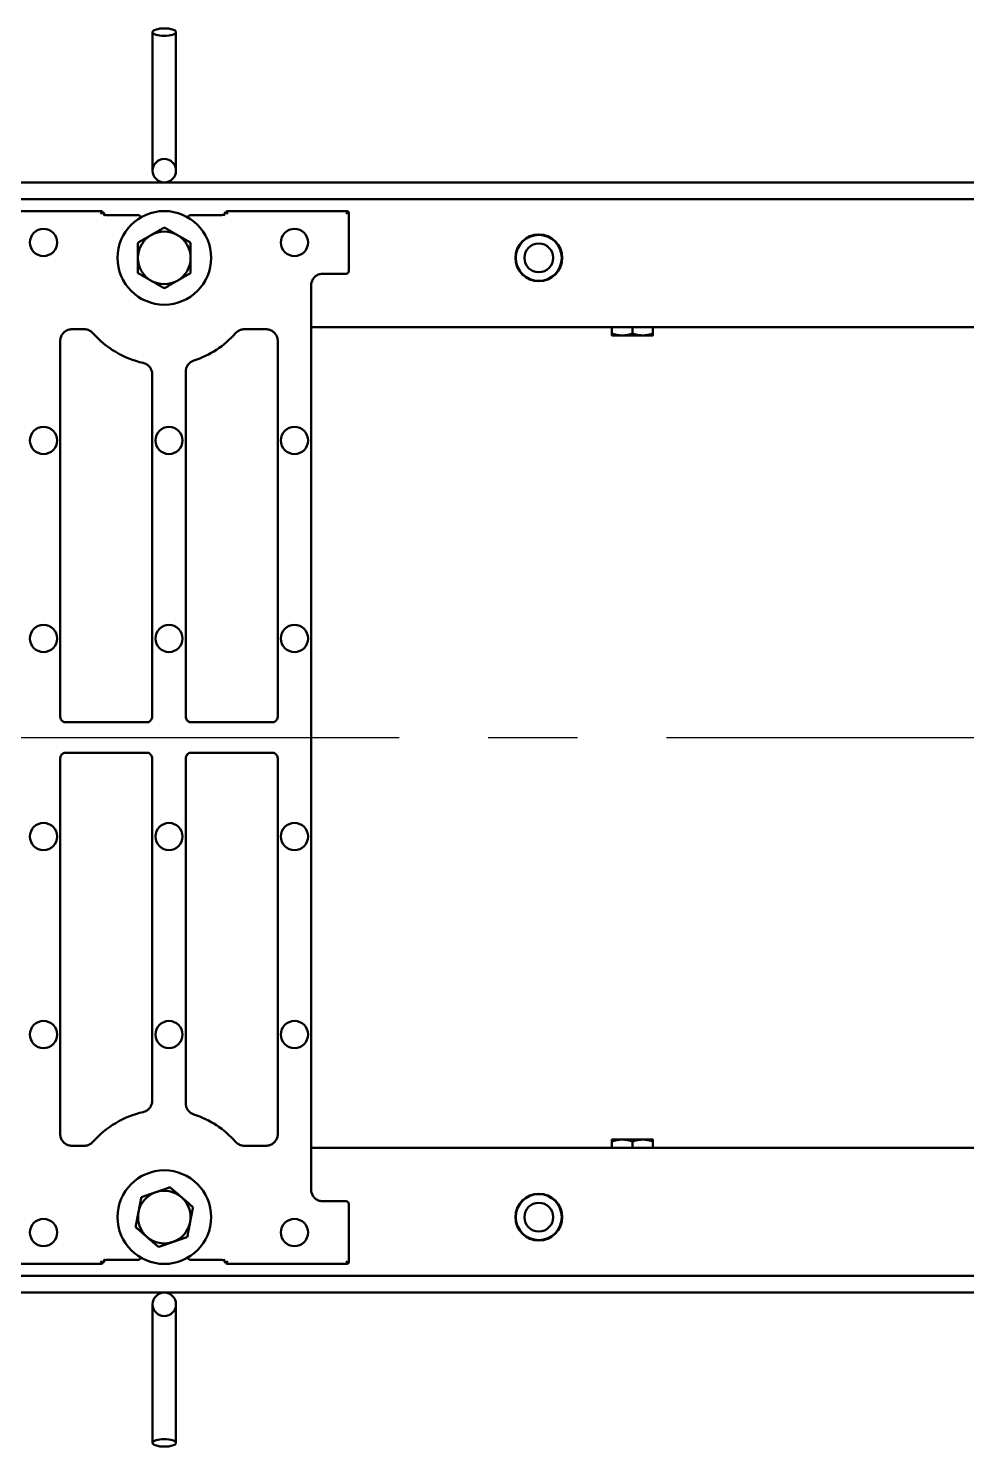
# Model space of a CAD drawing. Header units: inches. Extents: x 31 to 195, y 77 to 126.
# Drawn here: x 164.48 to 174.5, y 108.86 to 124.02 of the extents above; entities that cross this region are included whole.
import ezdxf

# ---------------------------------------------------------------- set-up
doc = ezdxf.new("R2010")
doc.units = ezdxf.units.IN
doc.header["$LTSCALE"] = 8
doc.header["$MEASUREMENT"] = 0
doc.linetypes.add('CENTER2', pattern=[1.125, 0.75, -0.125, 0.125, -0.125])
doc.layers.add('Visible (ANSI)', color=7, linetype='Continuous', lineweight=50)

msp = doc.modelspace()

# ---------------------------------------------------------------- linework, layer by layer
at = {"linetype": 'CENTER2', "ltscale": 0.952448}
msp.add_line((68.433118, 116.43908), (193.802762, 116.43908), dxfattribs=at)
at = {"layer": 'Visible (ANSI)'}
for p, q in [((165.808108, 123.398137), (165.808108, 123.97637)), ((166.058108, 123.398137), (166.058108, 123.97637)), ((165.808108, 123.398137), (165.808108, 123.162433)), ((166.058108, 123.162433), (166.058108, 123.398137)), ((165.808108, 122.50298), (165.808108, 123.162433)), ((166.058108, 122.50298), (166.058108, 123.162433)), ((165.808108, 122.50298), (165.808108, 122.49608)), ((166.058108, 122.49608), (166.058108, 122.50298)), ((191.933108, 122.37108), (71.933108, 122.37108)), ((191.933108, 122.19208), (71.933108, 122.19208)), ((165.257881, 122.06408), (146.608334, 122.06408)), ((165.275076, 122.055722), (165.253435, 122.03408)), ((165.300905, 122.013452), (165.27829, 122.051204)), ((165.651494, 122.020574), (165.365045, 122.020574)), ((166.50117, 122.020574), (166.214721, 122.020574)), ((166.587925, 122.051204), (166.565311, 122.013452)), ((166.591139, 122.055722), (166.61278, 122.03408)), ((167.881311, 122.06408), (166.608334, 122.06408)), ((167.898601, 122.058483), (167.874199, 122.03408)), ((167.904199, 121.42486), (167.904199, 122.038679)), ((167.626547, 121.39486), (167.874199, 121.39486)), ((165.077568, 120.801694), (164.946445, 120.801694)), ((167.01977, 120.801694), (166.788647, 120.801694)), ((191.933108, 120.82508), (167.501647, 120.82508)), ((170.714758, 120.82508), (170.714865, 120.754807)), ((170.933758, 120.82508), (170.933865, 120.755141)), ((171.152758, 120.82508), (171.152864, 120.755475)), ((170.714895, 120.735247), (170.824395, 120.735414)), ((170.824395, 120.735414), (171.043394, 120.735748)), ((171.043394, 120.735748), (171.152894, 120.735915)), ((164.881905, 116.601403), (165.74431, 116.601403)), ((166.221905, 116.601403), (167.08431, 116.601403)), ((165.74431, 116.276758), (164.881905, 116.276758)), ((167.08431, 116.276758), (166.221905, 116.276758)), ((164.946445, 112.076467), (165.077568, 112.076467)), ((166.788647, 112.076467), (167.01977, 112.076467)), ((167.501647, 112.05308), (191.933108, 112.05308)), ((170.714758, 112.05308), (170.714865, 112.123354)), ((170.824395, 112.142747), (170.714895, 112.142914)), ((171.043394, 112.142413), (170.824395, 112.142747)), ((170.933758, 112.05308), (170.933865, 112.12302)), ((171.152894, 112.142246), (171.043394, 112.142413)), ((171.152758, 112.05308), (171.152864, 112.122686)), ((167.874199, 111.4833), (167.626547, 111.4833)), ((167.904199, 110.839482), (167.904199, 111.4533)), ((146.608334, 110.81408), (165.257881, 110.81408)), ((165.275076, 110.822439), (165.253435, 110.84408)), ((165.27829, 110.826957), (165.300905, 110.864709)), ((165.365045, 110.857587), (165.651494, 110.857587)), ((166.214721, 110.857587), (166.50117, 110.857587)), ((166.565311, 110.864709), (166.587925, 110.826957)), ((166.591139, 110.822439), (166.61278, 110.84408)), ((167.881311, 110.81408), (166.608334, 110.81408)), ((167.898601, 110.819678), (167.874199, 110.84408)), ((71.933108, 110.68608), (191.933108, 110.68608)), ((71.933108, 110.50708), (191.933108, 110.50708)), ((165.808108, 110.38208), (165.808108, 110.375181)), ((165.808108, 110.375181), (165.808108, 109.715728)), ((166.058108, 110.375181), (166.058108, 110.38208)), ((166.058108, 110.375181), (166.058108, 109.715728)), ((165.808108, 109.715728), (165.808108, 109.480024)), ((166.058108, 109.480024), (166.058108, 109.715728)), ((165.808108, 109.480024), (165.808108, 108.901791)), ((166.058108, 109.480024), (166.058108, 108.901791))]:
    msp.add_line(p, q, dxfattribs=at)
for centre, radius in [((165.933108, 122.49608), 0.125), ((165.933108, 121.56408), 0.5), ((164.643108, 121.72908), 0.145), ((167.323108, 121.72908), 0.145), ((169.933108, 121.56408), 0.25), ((169.933108, 121.56408), 0.245), ((169.933108, 121.56408), 0.1535), ((164.643108, 119.61308), 0.145), ((165.983108, 119.61308), 0.145), ((167.323108, 119.61308), 0.145), ((164.643108, 117.49708), 0.145), ((165.983108, 117.49708), 0.145), ((167.323108, 117.49708), 0.145), ((164.643108, 115.38108), 0.145), ((165.983108, 115.38108), 0.145), ((167.323108, 115.38108), 0.145), ((164.643108, 113.26508), 0.145), ((165.983108, 113.26508), 0.145), ((167.323108, 113.26508), 0.145), ((165.933108, 111.31408), 0.5), ((169.933108, 111.31408), 0.25), ((169.933108, 111.31408), 0.245), ((169.933108, 111.31408), 0.1535), ((164.643108, 111.14908), 0.145), ((167.323108, 111.14908), 0.145), ((165.933108, 110.38208), 0.125)]:
    msp.add_circle(centre, radius, dxfattribs=at)
for centre, radius, start, end in [((165.651494, 121.990574), 0.03, 10.1908074, 90), ((166.214721, 121.990574), 0.03, 90, 169.8092746), ((165.933108, 121.56408), 0.28125, 120, 180), ((165.933108, 121.56408), 0.28125, 60, 120), ((165.933108, 121.56408), 0.28125, 0, 60), ((165.933108, 121.56408), 0.28125, 180, 240), ((165.933108, 121.56408), 0.28125, 300, 0), ((167.874199, 121.42486), 0.03, 270, 0), ((165.933108, 121.56408), 0.28125, 240, 300), ((165.933108, 121.43408), 1.017692, 221.5096441, 257.1871397), ((165.933108, 121.43408), 1.017692, 288.0166985, 318.4903559), ((165.933108, 111.44408), 1.017692, 102.8128603, 138.4903559), ((165.933108, 111.44408), 1.017692, 41.5096441, 71.9833015), ((165.933108, 111.31408), 0.28125, 109.0742436, 169.0742436), ((165.933108, 111.31408), 0.28125, 49.0742436, 109.0742436), ((165.933108, 111.31408), 0.28125, 349.0742436, 49.0742436), ((167.874199, 111.4533), 0.03, 0, 90), ((165.933108, 111.31408), 0.28125, 169.0742436, 229.0742436), ((165.933108, 111.31408), 0.28125, 289.0742436, 349.0742436), ((165.933108, 111.31408), 0.28125, 229.0742436, 289.0742436), ((165.651494, 110.887587), 0.03, 270, 349.8092746), ((166.214721, 110.887587), 0.03, 190.1908074, 270)]:
    msp.add_arc(centre, radius, start, end, dxfattribs=at)
for centre, major_axis in [((165.933108, 123.97637), (0.125, 0)), ((165.933108, 108.901791), (-0.125, 0))]:
    msp.add_ellipse(centre, major_axis=major_axis, ratio=0.321439465, dxfattribs=at)
for centre, major_axis, ratio, start_param, end_param in [((165.253435, 122.034318), (-0.008785, 0.031759), 0.903202452, 4.467576532, 5.180221444), ((166.61278, 122.034318), (0.008785, 0.031759), 0.903202452, 1.102963863, 1.815608775), ((167.874199, 122.034328), (0.010863, 0.034611), 0.807957516, 5.082921854, 5.703730028), ((165.253435, 110.843843), (-0.008785, -0.031759), 0.903202452, 1.102963863, 1.815608775), ((166.61278, 110.843843), (0.008785, -0.031759), 0.903202452, 4.467576532, 5.180221444), ((167.874199, 110.843833), (0.010863, -0.034611), 0.807957516, 0.579455279, 1.200263453)]:
    msp.add_ellipse(centre, major_axis=major_axis, ratio=ratio, start_param=start_param, end_param=end_param, dxfattribs=at)
for points, knots in [([(165.257881, 122.06408), (165.258022, 122.06408), (165.258174, 122.064077), (165.258932, 122.064044), (165.259627, 122.063974), (165.261886, 122.063623), (165.263589, 122.0632), (165.268673, 122.061235), (165.272174, 122.059011), (165.275076, 122.055722)], [0.58400358758, 0.58400358758, 0.58400358758, 0.58400358758, 0.58704720667, 0.58704720667, 0.59837062795, 0.59837062795, 0.62101747053, 0.62101747053, 0.66339793763, 0.66339793763, 0.66339793763, 0.66339793763]), ([(165.365045, 122.020574), (165.356201, 122.020574), (165.347356, 122.020693), (165.330552, 122.021153), (165.322591, 122.021496), (165.308538, 122.02235), (165.302405, 122.022863), (165.296564, 122.023514), (165.295623, 122.023627), (165.294742, 122.02374)], [0, 0, 0, 0, 0.3036872898, 0.3036872898, 0.6073745797, 0.6073745797, 0.9056866296, 0.9056866296, 0.9666475944, 0.9666475944, 0.9666475944, 0.9666475944]), ([(166.571472, 122.023738), (166.57129, 122.023715), (166.571106, 122.023692), (166.56714, 122.023202), (166.562348, 122.022742), (166.550573, 122.021876), (166.543361, 122.021485), (166.527551, 122.02089), (166.518907, 122.020693), (166.507143, 122.020587), (166.504157, 122.020574), (166.50117, 122.020574)], [-0.966772445, -0.966772445, -0.966772445, -0.966772445, -0.9541589238, -0.9541589238, -0.6986406649, -0.6986406649, -0.4062398512, -0.4062398512, -0.1025525614, -0.1025525614, 0, 0, 0, 0]), ([(166.591139, 122.055722), (166.594075, 122.05905), (166.597641, 122.061297), (166.602747, 122.063233), (166.604422, 122.063642), (166.606642, 122.06398), (166.607324, 122.064047), (166.608059, 122.064077), (166.608201, 122.06408), (166.608334, 122.06408)], [0.48834657481, 0.48834657481, 0.48834657481, 0.48834657481, 0.53122669947, 0.53122669947, 0.55347524242, 0.55347524242, 0.5645995139, 0.5645995139, 0.56745422028, 0.56745422028, 0.56745422028, 0.56745422028]), ([(167.881311, 122.06408), (167.881673, 122.06408), (167.882048, 122.064073), (167.884386, 122.063976), (167.886527, 122.063672), (167.891806, 122.062378), (167.895537, 122.060786), (167.898601, 122.058483)], [0.01703827592, 0.01703827592, 0.01703827592, 0.01703827592, 0.021207407, 0.021207407, 0.04241481399, 0.04241481399, 0.078548741, 0.078548741, 0.078548741, 0.078548741]), ([(167.626547, 121.39486), (167.613528, 121.39486), (167.600479, 121.392811), (167.57565, 121.384786), (167.563851, 121.378815), (167.542579, 121.36341), (167.533269, 121.354125), (167.517814, 121.332903), (167.511813, 121.321134), (167.503711, 121.296247), (167.501628, 121.283037), (167.501628, 121.270023)], [0, 0, 0, 0, 0.1229644103, 0.1229644103, 0.2459288205, 0.2459288205, 0.3688932308, 0.3688932308, 0.4918576411, 0.4918576411, 0.6148220514, 0.6148220514, 0.6148220514, 0.6148220514]), ([(167.50199, 116.43908), (167.50199, 116.761144), (167.501981, 117.083207), (167.501946, 117.727334), (167.501921, 118.049397), (167.501859, 118.693523), (167.501821, 119.015586), (167.501748, 119.659712), (167.501712, 119.981774), (167.501656, 120.625899), (167.501637, 120.947961), (167.501628, 121.270023)], [-12.270591833, -12.270591833, -12.270591833, -12.270591833, -9.816473467, -9.816473467, -7.3623551, -7.3623551, -4.908236733, -4.908236733, -2.454118367, -2.454118367, 0, 0, 0, 0]), ([(164.946445, 120.801694), (164.933434, 120.801694), (164.920227, 120.799614), (164.895347, 120.79152), (164.883583, 120.785525), (164.862369, 120.770083), (164.853087, 120.76078), (164.83769, 120.739523), (164.831721, 120.727731), (164.823703, 120.702915), (164.821655, 120.689872), (164.821656, 120.676858)], [0, 0, 0, 0, 0.1229171095, 0.1229171095, 0.245834219, 0.245834219, 0.3687513285, 0.3687513285, 0.4916684379, 0.4916684379, 0.6145855474, 0.6145855474, 0.6145855474, 0.6145855474]), ([(165.171015, 120.759609), (165.166367, 120.76486), (165.161236, 120.76976), (165.150199, 120.778627), (165.144296, 120.782591), (165.131984, 120.789427), (165.125571, 120.792308), (165.112297, 120.796972), (165.105486, 120.798735), (165.091627, 120.801099), (165.084581, 120.801694), (165.077568, 120.801694)], [0, 0, 0, 0, 0.066276708, 0.066276708, 0.1325534161, 0.1325534161, 0.1988301241, 0.1988301241, 0.2651068321, 0.2651068321, 0.3313835402, 0.3313835402, 0.3313835402, 0.3313835402]), ([(166.788647, 120.801694), (166.781634, 120.801694), (166.774564, 120.801099), (166.76061, 120.798711), (166.753729, 120.796917), (166.740451, 120.792228), (166.734043, 120.789335), (166.721754, 120.782486), (166.715919, 120.778554), (166.704964, 120.769743), (166.699848, 120.76486), (166.695201, 120.759609)], [0, 0, 0, 0, 0.066276721, 0.066276721, 0.132553442, 0.132553442, 0.1988301629, 0.1988301629, 0.2651068839, 0.2651068839, 0.3313836049, 0.3313836049, 0.3313836049, 0.3313836049]), ([(167.144559, 120.676858), (167.14456, 120.689872), (167.142482, 120.703081), (167.134394, 120.727967), (167.128403, 120.739735), (167.112969, 120.760957), (167.10367, 120.770242), (167.082421, 120.785647), (167.070631, 120.79162), (167.045822, 120.799644), (167.032781, 120.801694), (167.01977, 120.801694)], [0, 0, 0, 0, 0.1229167888, 0.1229167888, 0.2458335776, 0.2458335776, 0.3687503664, 0.3687503664, 0.4916671552, 0.4916671552, 0.614583944, 0.614583944, 0.614583944, 0.614583944]), ([(164.821989, 116.661344), (164.821985, 116.929045), (164.821975, 117.196747), (164.821945, 117.732149), (164.821924, 117.99985), (164.821875, 118.535253), (164.821845, 118.802954), (164.821785, 119.338356), (164.821753, 119.606057), (164.821697, 120.141458), (164.821672, 120.409158), (164.821656, 120.676858)], [-10.199402739, -10.199402739, -10.199402739, -10.199402739, -8.159522191, -8.159522191, -6.119641643, -6.119641643, -4.079761096, -4.079761096, -2.039880548, -2.039880548, 0, 0, 0, 0]), ([(167.144226, 116.661344), (167.14423, 116.929045), (167.14424, 117.196747), (167.144271, 117.732149), (167.144291, 117.99985), (167.14434, 118.535253), (167.14437, 118.802954), (167.144431, 119.338356), (167.144462, 119.606057), (167.144518, 120.141458), (167.144543, 120.409158), (167.144559, 120.676858)], [0, 0, 0, 0, 2.039880548, 2.039880548, 4.079761096, 4.079761096, 6.119641643, 6.119641643, 8.159522191, 8.159522191, 10.199402739, 10.199402739, 10.199402739, 10.199402739]), ([(165.804533, 120.32), (165.804534, 120.33116), (165.803014, 120.342464), (165.797024, 120.364144), (165.792606, 120.374472), (165.781052, 120.393788), (165.773965, 120.402641), (165.757794, 120.418064), (165.748613, 120.424716), (165.728938, 120.435275), (165.718296, 120.439255), (165.707417, 120.441729)], [0, 0, 0, 0, 0.1054228845, 0.1054228845, 0.210845769, 0.210845769, 0.3162686535, 0.3162686535, 0.4216915379, 0.4216915379, 0.5271144224, 0.5271144224, 0.5271144224, 0.5271144224]), ([(166.247874, 120.466289), (166.237977, 120.46307), (166.228369, 120.458556), (166.210654, 120.447296), (166.202598, 120.44062), (166.188256, 120.425322), (166.182029, 120.416716), (166.172014, 120.398427), (166.168153, 120.388631), (166.162994, 120.368455), (166.161679, 120.357984), (166.16168, 120.347575)], [0, 0, 0, 0, 0.0983394734, 0.0983394734, 0.1966789469, 0.1966789469, 0.2950184203, 0.2950184203, 0.3933578937, 0.3933578937, 0.4916973671, 0.4916973671, 0.4916973671, 0.4916973671]), ([(166.161989, 116.661344), (166.161985, 116.907093), (166.161977, 117.152842), (166.16195, 117.64434), (166.161933, 117.890089), (166.16189, 118.381587), (166.161864, 118.627336), (166.16181, 119.118833), (166.161781, 119.364582), (166.161726, 119.856079), (166.161701, 120.101827), (166.16168, 120.347575)], [-9.36302211, -9.36302211, -9.36302211, -9.36302211, -7.490417688, -7.490417688, -5.617813266, -5.617813266, -3.745208844, -3.745208844, -1.872604422, -1.872604422, 0, 0, 0, 0]), ([(165.804226, 116.661344), (165.80423, 116.905255), (165.804238, 117.149165), (165.804264, 117.636987), (165.804282, 117.880897), (165.804324, 118.368718), (165.804349, 118.612629), (165.804403, 119.10045), (165.804432, 119.34436), (165.804486, 119.83218), (165.804512, 120.07609), (165.804533, 120.32)], [0, 0, 0, 0, 1.858596239, 1.858596239, 3.717192478, 3.717192478, 5.575788717, 5.575788717, 7.434384955, 7.434384955, 9.292981194, 9.292981194, 9.292981194, 9.292981194]), ([(164.821989, 116.661344), (164.821989, 116.655094), (164.822988, 116.648751), (164.826874, 116.636802), (164.829752, 116.631152), (164.837163, 116.620964), (164.841627, 116.616506), (164.851827, 116.60911), (164.857486, 116.606242), (164.869397, 116.602388), (164.875658, 116.601403), (164.881905, 116.601403)], [0, 0, 0, 0, 0.0713970065, 0.0713970065, 0.1427940129, 0.1427940129, 0.2141910194, 0.2141910194, 0.2855880258, 0.2855880258, 0.3569850323, 0.3569850323, 0.3569850323, 0.3569850323]), ([(165.74431, 116.601403), (165.750558, 116.601403), (165.756898, 116.602403), (165.768842, 116.60629), (165.774489, 116.609169), (165.784673, 116.616583), (165.789129, 116.621049), (165.796522, 116.631254), (165.799389, 116.636915), (165.803242, 116.64883), (165.804226, 116.655094), (165.804226, 116.661344)], [0, 0, 0, 0, 0.0713971809, 0.0713971809, 0.1427943617, 0.1427943617, 0.2141915426, 0.2141915426, 0.2855887234, 0.2855887234, 0.3569859043, 0.3569859043, 0.3569859043, 0.3569859043]), ([(166.161989, 116.661344), (166.161989, 116.655094), (166.162988, 116.648751), (166.166874, 116.636802), (166.169752, 116.631152), (166.177163, 116.620964), (166.181627, 116.616506), (166.191827, 116.60911), (166.197486, 116.606242), (166.209397, 116.602388), (166.215658, 116.601403), (166.221905, 116.601403)], [0, 0, 0, 0, 0.0713970065, 0.0713970065, 0.1427940129, 0.1427940129, 0.2141910194, 0.2141910194, 0.2855880258, 0.2855880258, 0.3569850323, 0.3569850323, 0.3569850323, 0.3569850323]), ([(167.08431, 116.601403), (167.090558, 116.601403), (167.096898, 116.602403), (167.108842, 116.60629), (167.114489, 116.609169), (167.124673, 116.616583), (167.129129, 116.621049), (167.136522, 116.631254), (167.139389, 116.636915), (167.143242, 116.64883), (167.144226, 116.655094), (167.144226, 116.661344)], [0, 0, 0, 0, 0.0713971809, 0.0713971809, 0.1427943617, 0.1427943617, 0.2141915426, 0.2141915426, 0.2855887234, 0.2855887234, 0.3569859043, 0.3569859043, 0.3569859043, 0.3569859043]), ([(167.50199, 116.43908), (167.50199, 116.117017), (167.501981, 115.794954), (167.501946, 115.150827), (167.501921, 114.828764), (167.501859, 114.184638), (167.501821, 113.862575), (167.501748, 113.218449), (167.501712, 112.896387), (167.501656, 112.252262), (167.501637, 111.9302), (167.501628, 111.608138)], [-12.270591833, -12.270591833, -12.270591833, -12.270591833, -9.816473467, -9.816473467, -7.3623551, -7.3623551, -4.908236733, -4.908236733, -2.454118367, -2.454118367, 0, 0, 0, 0]), ([(164.821989, 116.216817), (164.821989, 116.223067), (164.822988, 116.22941), (164.826874, 116.241359), (164.829752, 116.247009), (164.837163, 116.257197), (164.841627, 116.261655), (164.851827, 116.269051), (164.857486, 116.271919), (164.869397, 116.275773), (164.875658, 116.276758), (164.881905, 116.276758)], [0, 0, 0, 0, 0.0713970065, 0.0713970065, 0.1427940129, 0.1427940129, 0.2141910194, 0.2141910194, 0.2855880258, 0.2855880258, 0.3569850323, 0.3569850323, 0.3569850323, 0.3569850323]), ([(165.74431, 116.276758), (165.750558, 116.276758), (165.756898, 116.275758), (165.768842, 116.271871), (165.774489, 116.268992), (165.784673, 116.261578), (165.789129, 116.257112), (165.796522, 116.246907), (165.799389, 116.241246), (165.803242, 116.229331), (165.804226, 116.223067), (165.804226, 116.216817)], [0, 0, 0, 0, 0.0713971809, 0.0713971809, 0.1427943617, 0.1427943617, 0.2141915426, 0.2141915426, 0.2855887234, 0.2855887234, 0.3569859043, 0.3569859043, 0.3569859043, 0.3569859043]), ([(166.161989, 116.216817), (166.161989, 116.223067), (166.162988, 116.22941), (166.166874, 116.241359), (166.169752, 116.247009), (166.177163, 116.257197), (166.181627, 116.261655), (166.191827, 116.269051), (166.197486, 116.271919), (166.209397, 116.275773), (166.215658, 116.276758), (166.221905, 116.276758)], [0, 0, 0, 0, 0.0713970065, 0.0713970065, 0.1427940129, 0.1427940129, 0.2141910194, 0.2141910194, 0.2855880258, 0.2855880258, 0.3569850323, 0.3569850323, 0.3569850323, 0.3569850323]), ([(167.08431, 116.276758), (167.090558, 116.276758), (167.096898, 116.275758), (167.108842, 116.271871), (167.114489, 116.268992), (167.124673, 116.261578), (167.129129, 116.257112), (167.136522, 116.246907), (167.139389, 116.241246), (167.143242, 116.229331), (167.144226, 116.223067), (167.144226, 116.216817)], [0, 0, 0, 0, 0.0713971809, 0.0713971809, 0.1427943617, 0.1427943617, 0.2141915426, 0.2141915426, 0.2855887234, 0.2855887234, 0.3569859043, 0.3569859043, 0.3569859043, 0.3569859043]), ([(164.821989, 116.216817), (164.821985, 115.949116), (164.821975, 115.681414), (164.821945, 115.146012), (164.821924, 114.878311), (164.821875, 114.342908), (164.821845, 114.075207), (164.821785, 113.539805), (164.821753, 113.272104), (164.821697, 112.736703), (164.821672, 112.469003), (164.821656, 112.201303)], [-10.199402739, -10.199402739, -10.199402739, -10.199402739, -8.159522191, -8.159522191, -6.119641643, -6.119641643, -4.079761096, -4.079761096, -2.039880548, -2.039880548, 0, 0, 0, 0]), ([(165.804226, 116.216817), (165.80423, 115.972906), (165.804238, 115.728996), (165.804264, 115.241174), (165.804282, 114.997264), (165.804324, 114.509443), (165.804349, 114.265532), (165.804403, 113.777711), (165.804432, 113.533801), (165.804486, 113.045981), (165.804512, 112.802071), (165.804533, 112.558161)], [0, 0, 0, 0, 1.858596239, 1.858596239, 3.717192478, 3.717192478, 5.575788717, 5.575788717, 7.434384955, 7.434384955, 9.292981194, 9.292981194, 9.292981194, 9.292981194]), ([(166.161989, 116.216817), (166.161985, 115.971068), (166.161977, 115.725319), (166.16195, 115.233821), (166.161933, 114.988072), (166.16189, 114.496574), (166.161864, 114.250825), (166.16181, 113.759328), (166.161781, 113.513579), (166.161726, 113.022082), (166.161701, 112.776334), (166.16168, 112.530586)], [-9.36302211, -9.36302211, -9.36302211, -9.36302211, -7.490417688, -7.490417688, -5.617813266, -5.617813266, -3.745208844, -3.745208844, -1.872604422, -1.872604422, 0, 0, 0, 0]), ([(167.144226, 116.216817), (167.14423, 115.949116), (167.14424, 115.681414), (167.144271, 115.146012), (167.144291, 114.878311), (167.14434, 114.342908), (167.14437, 114.075207), (167.144431, 113.539805), (167.144462, 113.272104), (167.144518, 112.736703), (167.144543, 112.469003), (167.144559, 112.201303)], [0, 0, 0, 0, 2.039880548, 2.039880548, 4.079761096, 4.079761096, 6.119641643, 6.119641643, 8.159522191, 8.159522191, 10.199402739, 10.199402739, 10.199402739, 10.199402739]), ([(165.804533, 112.558161), (165.804534, 112.547001), (165.803014, 112.535697), (165.797024, 112.514017), (165.792606, 112.503689), (165.781052, 112.484373), (165.773965, 112.47552), (165.757794, 112.460097), (165.748613, 112.453445), (165.728938, 112.442886), (165.718296, 112.438906), (165.707417, 112.436432)], [0, 0, 0, 0, 0.1054228845, 0.1054228845, 0.210845769, 0.210845769, 0.3162686535, 0.3162686535, 0.4216915379, 0.4216915379, 0.5271144224, 0.5271144224, 0.5271144224, 0.5271144224]), ([(166.247874, 112.411872), (166.237977, 112.415091), (166.228369, 112.419605), (166.210654, 112.430865), (166.202598, 112.437541), (166.188256, 112.452839), (166.182029, 112.461445), (166.172014, 112.479734), (166.168153, 112.48953), (166.162994, 112.509706), (166.161679, 112.520177), (166.16168, 112.530586)], [0, 0, 0, 0, 0.0983394734, 0.0983394734, 0.1966789469, 0.1966789469, 0.2950184203, 0.2950184203, 0.3933578937, 0.3933578937, 0.4916973671, 0.4916973671, 0.4916973671, 0.4916973671]), ([(164.946445, 112.076467), (164.933434, 112.076467), (164.920227, 112.078547), (164.895347, 112.086641), (164.883583, 112.092636), (164.862369, 112.108078), (164.853087, 112.117381), (164.83769, 112.138638), (164.831721, 112.15043), (164.823703, 112.175246), (164.821655, 112.188289), (164.821656, 112.201303)], [0, 0, 0, 0, 0.1229171095, 0.1229171095, 0.245834219, 0.245834219, 0.3687513285, 0.3687513285, 0.4916684379, 0.4916684379, 0.6145855474, 0.6145855474, 0.6145855474, 0.6145855474]), ([(167.144559, 112.201303), (167.14456, 112.188289), (167.142482, 112.17508), (167.134394, 112.150194), (167.128403, 112.138426), (167.112969, 112.117204), (167.10367, 112.107919), (167.082421, 112.092514), (167.070631, 112.086541), (167.045822, 112.078517), (167.032781, 112.076467), (167.01977, 112.076467)], [0, 0, 0, 0, 0.1229167888, 0.1229167888, 0.2458335776, 0.2458335776, 0.3687503664, 0.3687503664, 0.4916671552, 0.4916671552, 0.614583944, 0.614583944, 0.614583944, 0.614583944]), ([(165.171015, 112.118552), (165.166367, 112.113301), (165.161236, 112.108401), (165.150199, 112.099534), (165.144296, 112.09557), (165.131984, 112.088734), (165.125571, 112.085853), (165.112297, 112.081189), (165.105486, 112.079426), (165.091627, 112.077062), (165.084581, 112.076467), (165.077568, 112.076467)], [0, 0, 0, 0, 0.066276708, 0.066276708, 0.1325534161, 0.1325534161, 0.1988301241, 0.1988301241, 0.2651068321, 0.2651068321, 0.3313835402, 0.3313835402, 0.3313835402, 0.3313835402]), ([(166.788647, 112.076467), (166.781634, 112.076467), (166.774564, 112.077062), (166.76061, 112.07945), (166.753729, 112.081244), (166.740451, 112.085933), (166.734043, 112.088826), (166.721754, 112.095675), (166.715919, 112.099607), (166.704964, 112.108418), (166.699848, 112.113301), (166.695201, 112.118552)], [0, 0, 0, 0, 0.066276721, 0.066276721, 0.132553442, 0.132553442, 0.1988301629, 0.1988301629, 0.2651068839, 0.2651068839, 0.3313836049, 0.3313836049, 0.3313836049, 0.3313836049]), ([(167.626547, 111.4833), (167.613528, 111.4833), (167.600479, 111.48535), (167.57565, 111.493375), (167.563851, 111.499346), (167.542579, 111.514751), (167.533269, 111.524036), (167.517814, 111.545258), (167.511813, 111.557027), (167.503711, 111.581914), (167.501628, 111.595124), (167.501628, 111.608138)], [0, 0, 0, 0, 0.1229644103, 0.1229644103, 0.2459288205, 0.2459288205, 0.3688932308, 0.3688932308, 0.4918576411, 0.4918576411, 0.6148220514, 0.6148220514, 0.6148220514, 0.6148220514]), ([(165.257881, 110.81408), (165.258022, 110.81408), (165.258174, 110.814084), (165.258932, 110.814117), (165.259627, 110.814187), (165.261886, 110.814538), (165.263589, 110.814961), (165.268673, 110.816926), (165.272174, 110.81915), (165.275076, 110.822439)], [0.58400358758, 0.58400358758, 0.58400358758, 0.58400358758, 0.58704720667, 0.58704720667, 0.59837062795, 0.59837062795, 0.62101747053, 0.62101747053, 0.66339793763, 0.66339793763, 0.66339793763, 0.66339793763]), ([(165.365045, 110.857587), (165.356201, 110.857587), (165.347356, 110.857468), (165.330552, 110.857008), (165.322591, 110.856665), (165.308538, 110.855811), (165.302405, 110.855298), (165.296564, 110.854647), (165.295623, 110.854534), (165.294742, 110.854421)], [0, 0, 0, 0, 0.3036872898, 0.3036872898, 0.6073745797, 0.6073745797, 0.9056866296, 0.9056866296, 0.9666475944, 0.9666475944, 0.9666475944, 0.9666475944]), ([(166.571472, 110.854423), (166.57129, 110.854446), (166.571106, 110.854469), (166.56714, 110.854959), (166.562348, 110.855419), (166.550573, 110.856285), (166.543361, 110.856676), (166.527551, 110.857271), (166.518907, 110.857468), (166.507143, 110.857574), (166.504157, 110.857587), (166.50117, 110.857587)], [-0.966772445, -0.966772445, -0.966772445, -0.966772445, -0.9541589238, -0.9541589238, -0.6986406649, -0.6986406649, -0.4062398512, -0.4062398512, -0.1025525614, -0.1025525614, 0, 0, 0, 0]), ([(166.591139, 110.822439), (166.594075, 110.819111), (166.597641, 110.816864), (166.602747, 110.814928), (166.604422, 110.814519), (166.606642, 110.814181), (166.607324, 110.814114), (166.608059, 110.814084), (166.608201, 110.81408), (166.608334, 110.81408)], [0.48834657481, 0.48834657481, 0.48834657481, 0.48834657481, 0.53122669947, 0.53122669947, 0.55347524242, 0.55347524242, 0.5645995139, 0.5645995139, 0.56745422028, 0.56745422028, 0.56745422028, 0.56745422028]), ([(167.881311, 110.81408), (167.881673, 110.81408), (167.882048, 110.814088), (167.884386, 110.814185), (167.886527, 110.814489), (167.891806, 110.815783), (167.895537, 110.817375), (167.898601, 110.819678)], [0.01703827592, 0.01703827592, 0.01703827592, 0.01703827592, 0.021207407, 0.021207407, 0.04241481399, 0.04241481399, 0.078548741, 0.078548741, 0.078548741, 0.078548741])]:
    msp.add_open_spline(points, degree=3, knots=knots, dxfattribs=at)
for points in [[(165.792483, 121.80765), (165.857747, 121.84533), (165.933108, 121.88884)], [(165.933108, 121.88884), (166.008468, 121.84533), (166.073733, 121.80765)], [(165.651858, 121.72646), (165.727218, 121.76997), (165.792483, 121.80765)], [(165.651858, 121.56408), (165.651858, 121.639441), (165.651858, 121.72646)], [(166.073733, 121.80765), (166.138997, 121.76997), (166.214358, 121.72646)], [(166.214358, 121.72646), (166.214358, 121.639441), (166.214358, 121.56408)], [(165.651858, 121.401701), (165.651858, 121.48872), (165.651858, 121.56408)], [(166.214358, 121.56408), (166.214358, 121.48872), (166.214358, 121.401701)], [(165.792483, 121.320511), (165.727218, 121.358191), (165.651858, 121.401701)], [(166.214358, 121.401701), (166.138997, 121.358191), (166.073733, 121.320511)], [(165.933108, 121.239321), (165.857747, 121.28283), (165.792483, 121.320511)], [(166.073733, 121.320511), (166.008468, 121.28283), (165.933108, 121.239321)], [(170.714865, 120.754807), (170.773575, 120.735337), (170.824395, 120.735414)], [(170.714895, 120.735247), (170.714895, 120.735247), (170.714865, 120.754807)], [(170.824395, 120.735414), (170.875214, 120.735492), (170.933865, 120.755141)], [(170.933865, 120.755141), (170.992575, 120.735671), (171.043394, 120.735748)], [(171.043394, 120.735748), (171.094213, 120.735826), (171.152864, 120.755475)], [(171.152864, 120.755475), (171.152894, 120.735915), (171.152894, 120.735915)], [(170.714865, 112.123354), (170.714895, 112.142914), (170.714895, 112.142914)], [(170.824395, 112.142747), (170.773575, 112.142824), (170.714865, 112.123354)], [(170.933865, 112.12302), (170.875214, 112.142669), (170.824395, 112.142747)], [(171.043394, 112.142413), (170.992575, 112.14249), (170.933865, 112.12302)], [(171.152864, 112.122686), (171.094213, 112.142335), (171.043394, 112.142413)], [(171.152894, 112.142246), (171.152894, 112.142246), (171.152864, 112.122686)], [(165.687733, 111.526824), (165.769974, 111.555261), (165.841197, 111.579889)], [(165.841197, 111.579889), (165.91242, 111.604516), (165.994662, 111.632953)], [(165.994662, 111.632953), (166.06041, 111.575949), (166.117349, 111.526581)], [(165.656956, 111.367388), (165.671239, 111.441382), (165.687733, 111.526824)], [(166.117349, 111.526581), (166.174289, 111.477214), (166.240037, 111.42021)], [(166.240037, 111.42021), (166.223543, 111.334768), (166.20926, 111.260773)], [(165.626179, 111.207951), (165.642672, 111.293393), (165.656956, 111.367388)], [(166.20926, 111.260773), (166.194976, 111.186779), (166.178483, 111.101337)], [(165.748866, 111.10158), (165.691927, 111.150947), (165.626179, 111.207951)], [(165.871554, 110.995208), (165.805806, 111.052212), (165.748866, 111.10158)], [(166.178483, 111.101337), (166.096241, 111.0729), (166.025018, 111.048272)], [(166.025018, 111.048272), (165.953795, 111.023645), (165.871554, 110.995208)]]:
    msp.add_rational_spline(points, [1, 1.0379548493, 1], degree=2, dxfattribs=at)

doc.saveas('drawing.dxf')
